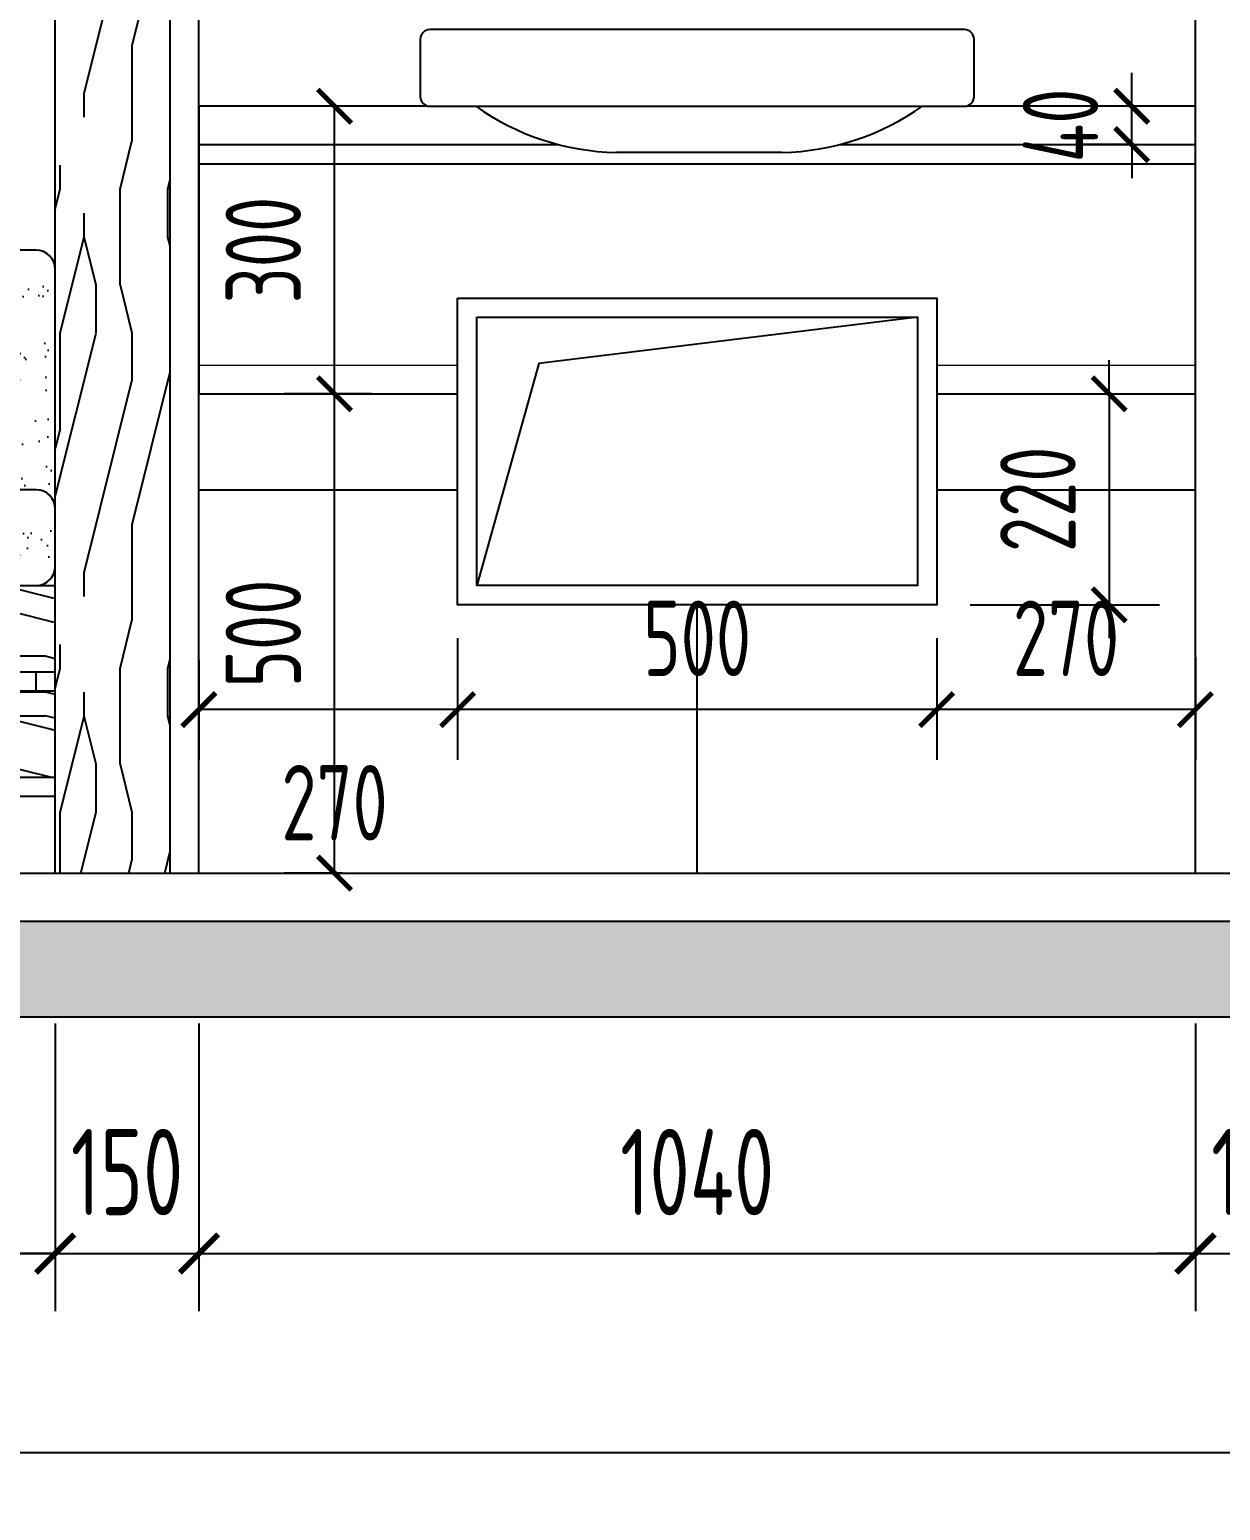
# Model space of a CAD drawing. Header units: millimetres. Extents: x 84706 to 149902, y -6776 to 26155.
# Drawn here: x 124241 to 125483, y 161 to 1706 of the extents above; entities that cross this region are included whole.
import ezdxf

# ---------------------------------------------------------------- set-up
doc = ezdxf.new("R2010")
doc.units = ezdxf.units.MM
doc.set_wipeout_variables(frame=1)
doc.layers.get('Defpoints').update_dxf_attribs({"color": 250})
for name, color, linetype in [('EE1-【立面造型线（近看）】Elevation modelling line', 144, 'Continuous'), ('EE5-【立面楼板、墙体】Eloorslab_wall', 150, 'Continuous'), ('EE7-【立面填充】Hatch', 250, 'Continuous'), ('EE8-【立面完成线】Finish', 20, 'Continuous'), ('EL-立面造型', 30, 'Continuous')]:
    doc.layers.add(name, color=color, linetype=linetype)
doc.layers.add('FF-【活动成品家具】', color=51, linetype='Continuous', lineweight=0)
doc.layers.add('RC-Modelling【天花造型】', color=30, linetype='Continuous', lineweight=0)
doc.styles.add('XZC', font='SIMPLEX.SHX', dxfattribs={"width": 0.7, "bigfont": 'hztxt.shx'})
doc.styles.add('尺寸标注', font='ARCHS.SHX', dxfattribs={"width": 0.8})
doc.linetypes.add('LED_LINE', pattern='A,12.7,-5.08,["LED",XZC,S=2.54,R=0,X=-2.54,Y=-1.27],-6.35', length=24.13)
doc.dimstyles.new('海龙1：25', dxfattribs={"dimscale": 25, "dimtxt": 2.25, "dimasz": 1, "dimexe": 1.5, "dimexo": 1, "dimgap": 1, "dimtad": 1, "dimdec": 0, "dimrnd": 5, "dimdsep": 46, "dimtxsty": '尺寸标注', "dimblk": 'ARCHTICK', "dimblk1": 'ARCHTICK', "dimblk2": 'ARCHTICK', "dimcen": 1, "dimclrd": 44, "dimclre": 44, "dimclrt": 2, "dimadec": 0, "dimazin": 0, "dimtfac": 1, "dimtdec": 0, "dimtix": 1, "dimtmove": 2, "dimatfit": 3, "dimldrblk": 'hl_arrow2', "dimfxl": 0, "dimarcsym": 0})
pattern_1 = [(0, (-26393.29286940253, -21597.99516252676), (0, 500), [100, -150, 50, -200]), (0, (-26043.29286940253, -21585.49516252676), (0, 500), [100, -400]), (0, (-26093.29286940253, -21560.49516252676), (0, 500), [50, -450]), (0, (-26368.29286940253, -21547.99516252676), (0, 500), [25, -350, 25, -100]), (0, (-26193.29286940253, -21522.99516252676), (0, 500), [100, -150, 25, -225]), (0, (-26318.29286940253, -21510.49516252676), (0, 500), [75, -425]), (0, (-26193.29286940253, -21497.99516252676), (0, 500), [150, -350]), (0, (-26343.29286940253, -21485.49516252676), (0, 500), [100, -400]), (0, (-26143.29286940253, -21472.99516252676), (0, 500), [250, -250]), (0, (-26293.29286940253, -21447.99516252676), (0, 500), [50, -150, 100, -200]), (0, (-25943.29286940253, -21435.49516252676), (0, 500), [100, -400]), (0, (-26043.29286940253, -21422.99516252676), (0, 500), [50, -450]), (0, (-26143.29286940253, -21410.49516252676), (0, 500), [50, -450]), (0, (-26393.29286940253, -21397.99516252676), (0, 500), [100, -400]), (0, (-26143.29286940253, -21385.49516252676), (0, 500), [100, -400]), (0, (-26143.29286940253, -21360.49516252676), (0, 500), [100, -100, 100, -200]), (0, (-26243.29286940253, -21335.49516252676), (0, 500), [50, -250, 100, -100]), (0, (-26143.29286940253, -21322.99516252676), (0, 500), [150, -350]), (0, (-26143.29286940253, -21297.99516252676), (0, 500), [100, -400]), (0, (-26343.29286940253, -21285.49516252676), (0, 500), [150, -200, 50, -100]), (0, (-26343.29286940253, -21260.49516252676), (0, 500), [250, -250]), (0, (-26043.29286940253, -21247.99516252676), (0, 500), [50, -450]), (0, (-26193.29286940253, -21235.49516252676), (0, 500), [100, -400]), (0, (-26293.29286940253, -21222.99516252676), (0, 500), [50, -200, 50, -200]), (0, (-26343.29286940253, -21210.49516252676), (0, 500), [50, -150, 100, -200]), (0, (-26243.29286940253, -21197.99516252676), (0, 500), [50, -250, 50, -150]), (0, (-26143.29286940253, -21185.49516252676), (0, 500), [150, -350]), (0, (-26343.29286940253, -21160.49516252676), (0, 500), [100, -400]), (0, (-26093.29286940253, -21147.99516252676), (0, 500), [50, -450]), (0, (-25993.29286940253, -21135.49516252676), (0, 500), [50, -450]), (14.03624347, (-26043.29286940253, -21560.49516252676), (499.9999999857316, -1.828545648230318e-08), [51.50000000000001, -2010.052763]), (14.03624347, (-25993.29286940253, -21447.99516252676), (499.9999999857316, -1.828545648230318e-08), [51.50000000000001, -2010.052763]), (14.03624347, (-26043.29286940253, -21147.99516252676), (499.9999999857316, -1.828545648230318e-08), [51.50000000000001, -2010.052763]), (14.03624347, (-26193.29286940253, -21335.49516252676), (499.9999999857316, -1.828545648230318e-08), [51.50000000000001, -2010.052763]), (14.03624347, (-26093.29286940253, -21260.49516252676), (499.9999999857316, -1.828545648230318e-08), [51.50000000000001, -2010.052763]), (14.03624347, (-26043.29286940253, -21297.99516252676), (499.9999999857316, -1.828545648230318e-08), [51.50000000000001, -2010.052763]), (14.03624347, (-26293.29286940253, -21210.49516252676), (499.9999999857316, -1.828545648230318e-08), [51.50000000000001, -2010.052763]), (14.03624347, (-26093.29286940253, -21235.49516252676), (499.9999999857316, -1.828545648230318e-08), [51.50000000000001, -2010.052763]), (14.03624347, (-25993.29286940253, -21422.99516252676), (499.9999999857316, -1.828545648230318e-08), [103, -1958.552763]), (14.03624347, (-26043.29286940253, -21385.49516252676), (499.9999999857316, -1.828545648230318e-08), [103, -1958.552763]), (14.03624347, (-26043.29286940253, -21360.49516252676), (499.9999999857316, -1.828545648230318e-08), [103, -1958.552763]), (165.96375653, (-26193.29286940253, -21522.99516252676), (-499.9999999857316, -1.828562301575687e-08), [51.50000000000001, -103, 51.50000000000001, -1855.552763]), (165.96375653, (-26293.29286940253, -21447.99516252676), (-499.9999999857316, -1.828562301575687e-08), [51.50000000000001, -2010.052763]), (165.96375653, (-26293.29286940253, -21222.99516252676), (-499.9999999857316, -1.828562301575687e-08), [103, -1958.552763]), (194.03624347, (-26043.29286940253, -21585.49516252676), (-499.9999999857316, 1.828551199345441e-08), [51.50000000000001, -2010.052763]), (345.96375653, (-25943.29286940253, -21585.49516252676), (499.9999999857316, 1.82853315822129e-08), [51.50000000000001, -2010.052763]), (345.96375653, (-26093.29286940253, -21410.49516252676), (499.9999999857316, 1.82853315822129e-08), [51.50000000000001, -2010.052763]), (345.96375653, (-25993.29286940253, -21322.99516252676), (499.9999999857316, 1.82853315822129e-08), [51.50000000000001, -2010.052763]), (345.96375653, (-26193.29286940253, -21285.49516252676), (499.9999999857316, 1.82853315822129e-08), [51.50000000000001, -2010.052763]), (345.96375653, (-26243.29286940253, -21222.99516252676), (499.9999999857316, 1.82853315822129e-08), [51.50000000000001, -2010.052763]), (345.96375653, (-26193.29286940253, -21197.99516252676), (499.9999999857316, 1.82853315822129e-08), [51.50000000000001, -2010.052763]), (345.96375653, (-26193.29286940253, -21285.49516252676), (499.9999999857316, 1.82853315822129e-08), [51.50000000000001, -2010.052763]), (345.96375653, (-26043.29286940253, -21210.49516252676), (499.9999999857316, 1.82853315822129e-08), [206, -1855.552763]), (345.96375653, (-26343.29286940253, -21547.99516252676), (499.9999999857316, 1.82853315822129e-08), [206, -1855.552763]), (345.96375653, (-26293.29286940253, -21510.49516252676), (499.9999999857316, 1.82853315822129e-08), [206, -1855.552763]), (345.96375653, (-26243.29286940253, -21485.49516252676), (499.9999999857316, 1.82853315822129e-08), [51.50000000000001, -103, 103, -1804.052763]), (345.96375653, (-26243.29286940253, -21447.99516252676), (499.9999999857316, 1.82853315822129e-08), [103, -103, 103, -1752.552763]), (345.96375653, (-26293.29286940253, -21397.99516252676), (499.9999999857316, 1.82853315822129e-08), [206, -1855.552763]), (345.96375653, (-26343.29286940253, -21360.49516252676), (499.9999999857316, 1.82853315822129e-08), [206, -1855.552763]), (345.96375653, (-26343.29286940253, -21335.49516252676), (499.9999999857316, 1.82853315822129e-08), [206, -1855.552763]), (345.96375653, (-25993.29286940253, -21185.49516252676), (499.9999999857316, 1.82853315822129e-08), [51.50000000000001, -2010.052763]), (345.96376753, (-25943.29286940253, -21135.49516252676), (499.9999999857224, 9.601139434878281e-05), [103, -1958.552763]), (345.96376753, (-26243.29286940253, -21160.49516252676), (499.9999999857224, 9.601139434878281e-05), [103, -1958.552763]), (345.96375753, (-26293.29286940253, -21597.99516252676), (499.9999999857314, 8.744931848103654e-06), [206, -1855.552763]), (345.96375753, (-25993.29286940253, -21247.99516252676), (499.9999999857314, 8.744931848103654e-06), [154.5, -1907.052763]), (345.96375753, (-25943.29286940253, -21285.49516252676), (499.9999999857314, 8.744931848103654e-06), [309, -1752.552763])]
pattern_2 = [(37.50000000000001, (0, 0), (-1.600031295984046, 48.94132373293424), [0, -38.608, 0, -43.18, 0, -41.275]), (7.499999999999999, (0, 0), (44.95232831380027, 71.68251005683543), [0, -20.828, 0, -34.798, 0, -13.335]), (327.5, (-31.242, 0), (79.0992370241458, 0.1437184678545762), [0, -12.7, 0, -45.72, 0, -59.69]), (317.5, (-31.242, 0), (76.35564524722972, 22.29293232572163), [0, -6.35, 0, -29.972, 0, -34.29])]

# ---------------------------------------------------------------- blocks, each defined once
blk = doc.blocks.new('*U1041')
at = {"layer": 'EE7-【立面填充】Hatch'}
h = blk.add_hatch(dxfattribs=at)
h.set_pattern_fill('YPSGT-钢筋混凝土', color=256, scale=200, pattern_type=2)
h.set_pattern_definition([(45, (0, -1100), (-28.2842712474619, 28.28427124746191), []), (49.99999999999999, (0, -1100), (143.4520364390438, -12.55043580523186), [15, -165]), (355, (0, -1100), (-27.75026602517336, 150.4384186484267), [12, -132]), (100.4514, (11.95434, -1101.04586), (115.7018708051524, 137.8879053569638), [12.74804, -140.22842]), (46.18420000000002, (0, -1060), (213.4482153555713, -33.10379468667664), [22.5, -247.5]), (96.6356, (17.78734, -1062.75866), (186.9325396448845, 194.8235798487916), [19.12206, -210.3426]), (351.1842000000001, (0, -1060), (186.9323924268017, 194.8237277533858), [18, -198]), (21, (20, -1070), (119.3814060822059, -80.52378579802021), [15, -165]), (326, (20, -1070), (48.66306307142572, 145.0300015942), [12, -132]), (71.45140000000002, (29.94844, -1076.71032), (168.0445193917551, 64.50609935453575), [12.74804, -140.22842]), (37.50000000000001, (0, -1100), (2.431971063458127, 66.57877076626228), [0, -130.4, 0, -134, 0, -132.5]), (7.499999999999999, (0, -1100), (52.61390748842972, 78.88234237647204), [0, -76.4, 0, -127.4, 0, -50.5]), (327.5, (-44.59999999999999, -1100), (106.7644872344818, -4.510974346875996), [0, -50, 0, -156, 0, -207]), (317.5, (-64.6, -1100), (116.6372338684772, 20.02099646646351), [0, -65, 0, -103.6, 0, -147])])
h.paths.add_polyline_path([(143984.9479747318, -87028.9820920821), (143984.9479747318, -87128.9820920821), (150979.9479747317, -87128.9820920821), (150979.9479747317, -87028.9820920821)])
at = {"layer": 'EE5-【立面楼板、墙体】Eloorslab_wall'}
for p, q in [((150979.9479747318, -87028.9820920821), (143984.9479747318, -87028.9820920821)), ((150979.9479747318, -87128.9820920821), (143984.9479747318, -87128.9820920821))]:
    blk.add_line(p, q, dxfattribs=at)
at = {"layer": 'EE8-【立面完成线】Finish'}
blk.add_line((150739.9479747318, -86978.9820920821), (143984.9479747318, -86978.9820920821), dxfattribs=at)
blk = doc.blocks.new('_ArchTick')
at = {"color": 2, "linetype": 'ByBlock', "const_width": 0.15}
blk.add_lwpolyline([(-0.5, -0.5), (0.5, 0.5)], dxfattribs=at)
blk = doc.blocks.new('*D891')
at = {"layer": 'Defpoints', "color": 0, "transparency": 16777216}
for p in [(121616.7115497609, 1015.710067504988), (124267.3665133474, 825.7100675049878), (124267.3665133474, 428.8342528861249)]:
    blk.add_point(p, dxfattribs=at)
at = {"layer": 'EE1-【立面造型线（近看）】Elevation modelling line', "color": 44, "lineweight": -2, "transparency": 16777216}
for p, q in [((121616.7115497609, 668.8342528861249), (121616.7115497609, 368.8342528861249)), ((124267.3665133474, 668.8342528861249), (124267.3665133474, 368.8342528861249)), ((121616.7115497609, 428.8342528861249), (124267.3665133474, 428.8342528861249))]:
    blk.add_line(p, q, dxfattribs=at)
at = {"layer": 'EE1-【立面造型线（近看）】Elevation modelling line', "color": 44, "lineweight": -2, "transparency": 16777216, "xscale": 40, "yscale": 40, "zscale": 40, "rotation": 180}
blk.add_blockref('_ArchTick', (121616.7115497609, 428.8342528861249), dxfattribs=at)
at = {"layer": 'EE1-【立面造型线（近看）】Elevation modelling line', "color": 44, "lineweight": -2, "transparency": 16777216, "xscale": 40, "yscale": 40, "zscale": 40}
blk.add_blockref('_ArchTick', (124267.3665133474, 428.8342528861249), dxfattribs=at)
at = {"layer": 'EE1-【立面造型线（近看）】Elevation modelling line', "color": 2, "transparency": 16777216, "insert": (122942.0390315542, 513.8342528861249), "char_height": 90, "attachment_point": 5, "style": '尺寸标注'}
blk.add_mtext('2650', dxfattribs=at)
blk = doc.blocks.new('hl_arrow2')
at = {"color": 2}
blk.add_line((-0.221303783804, 2.183e-12), (-1, 5.72e-13), dxfattribs=at)
blk.add_lwpolyline([(-0.221303783804, 0), (-0.861040435366, -0.688592459968), (-0.653754463034, -0.862470062348), (0, 0), (-0.653754463034, 0.862470062348), (-0.861040435366, 0.688592459968)], close=True, dxfattribs=at)
for points in [[(-0.861040435366, 0.688592459968), (-0.653754463034, 0.862470062348), (-0.221303783804, 0), (0, 0)], [(-0.861040435366, -0.688592459968), (-0.653754463034, -0.862470062348), (-0.221303783804, 0), (0, 0)]]:
    blk.add_solid(points, dxfattribs=at)
blk = doc.blocks.new('*D892')
at = {"layer": 'Defpoints', "color": 0, "transparency": 16777216}
for p in [(124267.3665133474, 825.7100675049878), (124417.3665133474, 825.7100675049878), (124417.3665133474, 428.8342528861249)]:
    blk.add_point(p, dxfattribs=at)
at = {"layer": 'EE1-【立面造型线（近看）】Elevation modelling line', "color": 44, "lineweight": -2, "transparency": 16777216}
for p, q in [((124267.3665133474, 668.8342528861249), (124267.3665133474, 368.8342528861249)), ((124417.3665133474, 668.8342528861249), (124417.3665133474, 368.8342528861249)), ((124267.3665133474, 428.8342528861249), (124227.3665133474, 428.8342528861249)), ((124267.3665133474, 428.8342528861249), (124417.3665133474, 428.8342528861249)), ((124417.3665133474, 428.8342528861249), (124457.3665133474, 428.8342528861249))]:
    blk.add_line(p, q, dxfattribs=at)
at = {"layer": 'EE1-【立面造型线（近看）】Elevation modelling line', "color": 44, "lineweight": -2, "transparency": 16777216, "xscale": 40, "yscale": 40, "zscale": 40}
blk.add_blockref('_ArchTick', (124267.3665133474, 428.8342528861249), dxfattribs=at)
at = {"layer": 'EE1-【立面造型线（近看）】Elevation modelling line', "color": 44, "lineweight": -2, "transparency": 16777216, "xscale": 40, "yscale": 40, "zscale": 40, "rotation": 180}
blk.add_blockref('_ArchTick', (124417.3665133474, 428.8342528861249), dxfattribs=at)
at = {"layer": 'EE1-【立面造型线（近看）】Elevation modelling line', "color": 2, "transparency": 16777216, "insert": (124342.3665133474, 513.8342528861249), "char_height": 90, "attachment_point": 5, "style": '尺寸标注'}
blk.add_mtext('150', dxfattribs=at)
blk = doc.blocks.new('*D874')
at = {"layer": 'Defpoints', "color": 0, "transparency": 16777216}
for p in [(124417.3665133474, 825.7100675049878), (125457.3665133474, 825.7100675049878), (125457.3665133474, 428.8342528861249)]:
    blk.add_point(p, dxfattribs=at)
at = {"layer": 'EE1-【立面造型线（近看）】Elevation modelling line', "color": 44, "lineweight": -2, "transparency": 16777216}
for p, q in [((124417.3665133474, 668.8342528861249), (124417.3665133474, 368.8342528861249)), ((125457.3665133474, 668.8342528861249), (125457.3665133474, 368.8342528861249)), ((124417.3665133474, 428.8342528861249), (125457.3665133474, 428.8342528861249))]:
    blk.add_line(p, q, dxfattribs=at)
at = {"layer": 'EE1-【立面造型线（近看）】Elevation modelling line', "color": 44, "lineweight": -2, "transparency": 16777216, "xscale": 40, "yscale": 40, "zscale": 40, "rotation": 180}
blk.add_blockref('_ArchTick', (124417.3665133474, 428.8342528861249), dxfattribs=at)
at = {"layer": 'EE1-【立面造型线（近看）】Elevation modelling line', "color": 44, "lineweight": -2, "transparency": 16777216, "xscale": 40, "yscale": 40, "zscale": 40}
blk.add_blockref('_ArchTick', (125457.3665133474, 428.8342528861249), dxfattribs=at)
at = {"layer": 'EE1-【立面造型线（近看）】Elevation modelling line', "color": 2, "transparency": 16777216, "insert": (124937.3665133474, 513.8342528861249), "char_height": 90, "attachment_point": 5, "style": '尺寸标注'}
blk.add_mtext('1040', dxfattribs=at)
blk = doc.blocks.new('*D893')
at = {"layer": 'Defpoints', "color": 0, "transparency": 16777216}
for p in [(125457.3665133474, 825.7100675049878), (125607.3665133474, 825.7100675049878), (125607.3665133474, 428.8342528861249)]:
    blk.add_point(p, dxfattribs=at)
at = {"layer": 'EE1-【立面造型线（近看）】Elevation modelling line', "color": 44, "lineweight": -2, "transparency": 16777216}
for p, q in [((125457.3665133474, 668.8342528861249), (125457.3665133474, 368.8342528861249)), ((125607.3665133474, 668.8342528861249), (125607.3665133474, 368.8342528861249)), ((125457.3665133474, 428.8342528861249), (125417.3665133474, 428.8342528861249)), ((125457.3665133474, 428.8342528861249), (125607.3665133474, 428.8342528861249)), ((125607.3665133474, 428.8342528861249), (125647.3665133474, 428.8342528861249))]:
    blk.add_line(p, q, dxfattribs=at)
at = {"layer": 'EE1-【立面造型线（近看）】Elevation modelling line', "color": 44, "lineweight": -2, "transparency": 16777216, "xscale": 40, "yscale": 40, "zscale": 40}
blk.add_blockref('_ArchTick', (125457.3665133474, 428.8342528861249), dxfattribs=at)
at = {"layer": 'EE1-【立面造型线（近看）】Elevation modelling line', "color": 44, "lineweight": -2, "transparency": 16777216, "xscale": 40, "yscale": 40, "zscale": 40, "rotation": 180}
blk.add_blockref('_ArchTick', (125607.3665133474, 428.8342528861249), dxfattribs=at)
at = {"layer": 'EE1-【立面造型线（近看）】Elevation modelling line', "color": 2, "transparency": 16777216, "insert": (125532.3665133474, 513.8342528861249), "char_height": 90, "attachment_point": 5, "style": '尺寸标注'}
blk.add_mtext('150', dxfattribs=at)
blk = doc.blocks.new('*D875')
at = {"layer": 'Defpoints', "color": 0, "transparency": 16777216}
for p in [(119867.3665133474, 825.7100675049878), (126367.3665133474, 825.7100675049878), (119867.3665133474, 220.8870139533828)]:
    blk.add_point(p, dxfattribs=at)
at = {"layer": 'EE1-【立面造型线（近看）】Elevation modelling line', "color": 44, "lineweight": -2, "transparency": 16777216}
for p, q in [((119867.3665133474, 460.8870139533828), (119867.3665133474, 160.8870139533828)), ((126367.3665133474, 460.8870139533828), (126367.3665133474, 160.8870139533828)), ((126367.3665133474, 220.8870139533828), (119867.3665133474, 220.8870139533828))]:
    blk.add_line(p, q, dxfattribs=at)
at = {"layer": 'EE1-【立面造型线（近看）】Elevation modelling line', "color": 44, "lineweight": -2, "transparency": 16777216, "xscale": 40, "yscale": 40, "zscale": 40, "rotation": 180}
blk.add_blockref('_ArchTick', (119867.3665133474, 220.8870139533828), dxfattribs=at)
at = {"layer": 'EE1-【立面造型线（近看）】Elevation modelling line', "color": 44, "lineweight": -2, "transparency": 16777216, "xscale": 40, "yscale": 40, "zscale": 40}
blk.add_blockref('_ArchTick', (126367.3665133474, 220.8870139533828), dxfattribs=at)
at = {"layer": 'EE1-【立面造型线（近看）】Elevation modelling line', "color": 2, "transparency": 16777216, "insert": (123117.3665133474, 305.8870139533828), "char_height": 90, "attachment_point": 5, "style": '尺寸标注'}
blk.add_mtext('6500', dxfattribs=at)
blk = doc.blocks.new('*D886')
at = {"layer": 'Defpoints', "color": 0, "transparency": 16777216}
for p in [(124558.9450004505, 1325.710067504988), (124632.638379829, 1325.710067504988), (124601.7714642087, 825.7100675049878)]:
    blk.add_point(p, dxfattribs=at)
at = {"layer": 'EE1-【立面造型线（近看）】Elevation modelling line', "color": 44, "lineweight": -2, "transparency": 16777216}
for p, q in [((124597.638379829, 1325.710067504988), (124506.4450004505, 1325.710067504988)), ((124558.9450004505, 825.7100675049878), (124558.9450004505, 1325.710067504988)), ((124566.7714642087, 825.7100675049878), (124506.4450004505, 825.7100675049878))]:
    blk.add_line(p, q, dxfattribs=at)
at = {"layer": 'EE1-【立面造型线（近看）】Elevation modelling line', "color": 44, "lineweight": -2, "transparency": 16777216, "xscale": 35, "yscale": 35, "zscale": 35}
for p, rotation in [((124558.9450004505, 1325.710067504988), 90), ((124558.9450004505, 825.7100675049878), 270)]:
    blk.add_blockref('_ArchTick', p, dxfattribs=dict(at, rotation=rotation))
at = {"layer": 'EE1-【立面造型线（近看）】Elevation modelling line', "color": 2, "transparency": 16777216, "insert": (124484.5700004505, 1075.710067505008), "char_height": 78.75, "attachment_point": 5, "rotation": 90, "style": '尺寸标注'}
blk.add_mtext('500', dxfattribs=at)
blk = doc.blocks.new('*D873')
at = {"layer": 'Defpoints', "color": 0, "transparency": 16777216}
for p in [(124558.9450004505, 1625.710067505046), (124596.0191198375, 1625.710067505046), (124625.687783275, 1325.710067504988)]:
    blk.add_point(p, dxfattribs=at)
at = {"layer": 'EE1-【立面造型线（近看）】Elevation modelling line', "color": 44, "lineweight": -2, "transparency": 16777216}
for p, q in [((124561.0191198375, 1625.710067505046), (124506.4450004505, 1625.710067505046)), ((124558.9450004505, 1325.710067504988), (124558.9450004505, 1625.710067505046)), ((124590.687783275, 1325.710067504988), (124506.4450004505, 1325.710067504988))]:
    blk.add_line(p, q, dxfattribs=at)
at = {"layer": 'EE1-【立面造型线（近看）】Elevation modelling line', "color": 44, "lineweight": -2, "transparency": 16777216, "xscale": 35, "yscale": 35, "zscale": 35}
for p, rotation in [((124558.9450004505, 1625.710067505046), 90), ((124558.9450004505, 1325.710067504988), 270)]:
    blk.add_blockref('_ArchTick', p, dxfattribs=dict(at, rotation=rotation))
at = {"layer": 'EE1-【立面造型线（近看）】Elevation modelling line', "color": 2, "transparency": 16777216, "insert": (124484.5700004505, 1475.710067505037), "char_height": 78.75, "attachment_point": 5, "rotation": 90, "style": '尺寸标注'}
blk.add_mtext('300', dxfattribs=at)
blk = doc.blocks.new('*D887')
at = {"layer": 'Defpoints', "color": 0, "transparency": 16777216}
for p in [(125187.3665133474, 1105.71006750493), (125457.3665133474, 1086.398959840822), (125187.3665133474, 996.272614311194)]:
    blk.add_point(p, dxfattribs=at)
at = {"layer": 'EE1-【立面造型线（近看）】Elevation modelling line', "color": 44, "lineweight": -2, "transparency": 16777216}
for p, q in [((125187.3665133474, 1070.71006750493), (125187.3665133474, 943.772614311194)), ((125457.3665133474, 1051.398959840822), (125457.3665133474, 943.772614311194)), ((125457.3665133474, 996.272614311194), (125187.3665133474, 996.272614311194))]:
    blk.add_line(p, q, dxfattribs=at)
at = {"layer": 'EE1-【立面造型线（近看）】Elevation modelling line', "color": 44, "lineweight": -2, "transparency": 16777216, "xscale": 35, "yscale": 35, "zscale": 35, "rotation": 180}
blk.add_blockref('_ArchTick', (125187.3665133474, 996.272614311194), dxfattribs=at)
at = {"layer": 'EE1-【立面造型线（近看）】Elevation modelling line', "color": 44, "lineweight": -2, "transparency": 16777216, "xscale": 35, "yscale": 35, "zscale": 35}
blk.add_blockref('_ArchTick', (125457.3665133474, 996.272614311194), dxfattribs=at)
at = {"layer": 'EE1-【立面造型线（近看）】Elevation modelling line', "color": 2, "transparency": 16777216, "insert": (125322.3665133474, 1070.647614311194), "char_height": 78.75, "attachment_point": 5, "style": '尺寸标注'}
blk.add_mtext('270', dxfattribs=at)
blk = doc.blocks.new('*D888')
at = {"layer": 'Defpoints', "color": 0, "transparency": 16777216}
for p in [(124687.3665133474, 1105.71006750493), (125187.3665133474, 1105.71006750493), (124687.3665133474, 996.272614311194)]:
    blk.add_point(p, dxfattribs=at)
at = {"layer": 'EE1-【立面造型线（近看）】Elevation modelling line', "color": 44, "lineweight": -2, "transparency": 16777216}
for p, q in [((124687.3665133474, 1070.71006750493), (124687.3665133474, 943.772614311194)), ((125187.3665133474, 1070.71006750493), (125187.3665133474, 943.772614311194)), ((125187.3665133474, 996.272614311194), (124687.3665133474, 996.272614311194))]:
    blk.add_line(p, q, dxfattribs=at)
at = {"layer": 'EE1-【立面造型线（近看）】Elevation modelling line', "color": 44, "lineweight": -2, "transparency": 16777216, "xscale": 35, "yscale": 35, "zscale": 35, "rotation": 180}
blk.add_blockref('_ArchTick', (124687.3665133474, 996.272614311194), dxfattribs=at)
at = {"layer": 'EE1-【立面造型线（近看）】Elevation modelling line', "color": 44, "lineweight": -2, "transparency": 16777216, "xscale": 35, "yscale": 35, "zscale": 35}
blk.add_blockref('_ArchTick', (125187.3665133474, 996.272614311194), dxfattribs=at)
at = {"layer": 'EE1-【立面造型线（近看）】Elevation modelling line', "color": 2, "transparency": 16777216, "insert": (124937.3665133474, 1070.647614311194), "char_height": 78.75, "attachment_point": 5, "style": '尺寸标注'}
blk.add_mtext('500', dxfattribs=at)
blk = doc.blocks.new('*D889')
at = {"layer": 'Defpoints', "color": 0, "transparency": 16777216}
for p in [(124687.3665133474, 1105.71006750493), (124417.3665133474, 1083.236743900401), (124417.3665133474, 996.272614311194)]:
    blk.add_point(p, dxfattribs=at)
at = {"layer": 'EE1-【立面造型线（近看）】Elevation modelling line', "color": 44, "lineweight": -2, "transparency": 16777216}
for p, q in [((124687.3665133474, 1070.71006750493), (124687.3665133474, 943.772614311194)), ((124417.3665133474, 1048.236743900401), (124417.3665133474, 943.772614311194)), ((124687.3665133474, 996.272614311194), (124417.3665133474, 996.272614311194))]:
    blk.add_line(p, q, dxfattribs=at)
at = {"layer": 'EE1-【立面造型线（近看）】Elevation modelling line', "color": 44, "lineweight": -2, "transparency": 16777216, "xscale": 35, "yscale": 35, "zscale": 35, "rotation": 180}
blk.add_blockref('_ArchTick', (124417.3665133474, 996.272614311194), dxfattribs=at)
at = {"layer": 'EE1-【立面造型线（近看）】Elevation modelling line', "color": 44, "lineweight": -2, "transparency": 16777216, "xscale": 35, "yscale": 35, "zscale": 35}
blk.add_blockref('_ArchTick', (124687.3665133474, 996.272614311194), dxfattribs=at)
at = {"layer": 'EE1-【立面造型线（近看）】Elevation modelling line', "color": 2, "transparency": 16777216, "insert": (124558.9450004505, 899.1360131865949), "char_height": 78.75, "attachment_point": 5, "style": '尺寸标注'}
blk.add_mtext('270', dxfattribs=at)
blk = doc.blocks.new('*D877')
at = {"layer": 'Defpoints', "color": 0, "transparency": 16777216}
for p in [(125390.912296934, 1625.710067505042), (125390.912296934, 1625.710067505042), (125390.912296934, 1585.710067505046)]:
    blk.add_point(p, dxfattribs=at)
at = {"layer": 'EE1-【立面造型线（近看）】Elevation modelling line', "color": 44, "lineweight": -2, "transparency": 16777216}
for p, q in [((125390.912296934, 1625.710067505042), (125390.912296934, 1660.710067505042)), ((125390.912296934, 1625.710067505042), (125338.412296934, 1625.710067505042)), ((125390.912296934, 1585.710067505046), (125390.912296934, 1625.710067505042)), ((125390.912296934, 1585.710067505046), (125338.412296934, 1585.710067505046)), ((125390.912296934, 1585.710067505046), (125390.912296934, 1550.710067505046))]:
    blk.add_line(p, q, dxfattribs=at)
at = {"layer": 'EE1-【立面造型线（近看）】Elevation modelling line', "color": 44, "lineweight": -2, "transparency": 16777216, "xscale": 35, "yscale": 35, "zscale": 35}
for p, rotation in [((125390.912296934, 1625.710067505042), 270), ((125390.912296934, 1585.710067505046), 90)]:
    blk.add_blockref('_ArchTick', p, dxfattribs=dict(at, rotation=rotation))
at = {"layer": 'EE1-【立面造型线（近看）】Elevation modelling line', "color": 2, "transparency": 16777216, "insert": (125316.537296934, 1605.710067505064), "char_height": 78.75, "attachment_point": 5, "rotation": 90, "style": '尺寸标注'}
blk.add_mtext('40', dxfattribs=at)
blk = doc.blocks.new('*D878')
at = {"layer": 'Defpoints', "color": 0, "transparency": 16777216}
for p in [(125187.3665133474, 1325.710067504988), (125187.3665133474, 1105.71006750493), (125367.3388782895, 1105.71006750493)]:
    blk.add_point(p, dxfattribs=at)
at = {"layer": 'EE1-【立面造型线（近看）】Elevation modelling line', "color": 44, "lineweight": -2, "transparency": 16777216}
for p, q in [((125367.3388782895, 1325.710067504988), (125367.3388782895, 1360.710067504988)), ((125222.3665133474, 1325.710067504988), (125419.8388782895, 1325.710067504988)), ((125367.3388782895, 1325.710067504988), (125367.3388782895, 1105.71006750493)), ((125222.3665133474, 1105.71006750493), (125419.8388782895, 1105.71006750493)), ((125367.3388782895, 1105.71006750493), (125367.3388782895, 1070.71006750493))]:
    blk.add_line(p, q, dxfattribs=at)
at = {"layer": 'EE1-【立面造型线（近看）】Elevation modelling line', "color": 44, "lineweight": -2, "transparency": 16777216, "xscale": 35, "yscale": 35, "zscale": 35}
for p, rotation in [((125367.3388782895, 1325.710067504988), 270), ((125367.3388782895, 1105.71006750493), 90)]:
    blk.add_blockref('_ArchTick', p, dxfattribs=dict(at, rotation=rotation))
at = {"layer": 'EE1-【立面造型线（近看）】Elevation modelling line', "color": 2, "transparency": 16777216, "insert": (125292.9638782895, 1215.710067504979), "char_height": 78.75, "attachment_point": 5, "rotation": 90, "style": '尺寸标注'}
blk.add_mtext('220', dxfattribs=at)
blk = doc.blocks.new('vbtbhtyh')
at = {"layer": 'EE1-【立面造型线（近看）】Elevation modelling line'}
h = blk.add_hatch(dxfattribs=at)
h.set_pattern_fill('AR-SAND', color=250, double=1)
h.set_pattern_definition(pattern_2)
h.paths.add_polyline_path([(124267.3665133474, -553.8998908472422, 0.4142135623730951), (124247.3665133474, -533.8998908472422), (124167.3665133474, -533.8998908472422), (124167.3665133474, -783.8998908472422), (124247.3665133474, -783.8998908472422, -0.4142135623730951), (124267.3665133474, -803.8998908472422)])
h = blk.add_hatch(dxfattribs=at)
h.set_pattern_fill('AR-SAND', color=250, double=1)
h.set_pattern_definition(pattern_2)
h.paths.add_polyline_path([(124267.3665133474, -803.8998908472422, 0.4142135623730954), (124247.3665133474, -783.8998908472422), (123162.0390315541, -783.8998908472422, 0.4142135623730951), (123142.0390315541, -803.8998908472422), (123142.0390315541, -863.8998908472422, 0.4142135623730951), (123162.0390315541, -883.8998908472422), (124247.3665133474, -883.8998908472422, 0.4142135623730951), (124267.3665133474, -863.8998908472422)])
h = blk.add_hatch(dxfattribs=at)
h.set_pattern_fill('木纹面5', color=250, scale=500, double=1, pattern_type=2)
h.set_pattern_definition(pattern_1)
h.paths.add_polyline_path([(124267.3665133474, -883.8998908472745), (121616.7115497609, -883.8998908472099), (121616.7115497609, -973.8998908471776), (124267.3665133474, -973.8998908472422)])
h = blk.add_hatch(dxfattribs=at)
h.set_pattern_fill('木纹面5', color=250, scale=500, double=1, pattern_type=2)
h.set_pattern_definition(pattern_1)
h.paths.add_polyline_path([(124247.3665133474, -973.8998908472422), (121636.7115497609, -973.8998908472422), (121636.7115497609, -993.8998908472423), (124247.3665133474, -993.8998908472423)])
h = blk.add_hatch(dxfattribs=at)
h.set_pattern_fill('木纹面5', color=250, scale=500, double=1, pattern_type=2)
h.set_pattern_definition(pattern_1)
h.paths.add_polyline_path([(124267.3665133474, -993.8998908472422), (121616.7115497609, -993.8998908472422), (121616.7115497609, -1083.899890847242), (124267.3665133474, -1083.899890847242)])
at = {"layer": 'EL-立面造型', "ltscale": 0.03}
for p, q in [((121616.7115497609, -883.8998908472422), (124267.3665133474, -883.8998908472422)), ((124267.3665133474, -973.8998908472422), (124267.3665133474, -883.8998908472422)), ((121616.7115497609, -973.8998908472422), (124267.3665133474, -973.8998908472422)), ((124247.3665133474, -993.8998908472422), (124247.3665133474, -973.8998908472422)), ((121616.7115497609, -1083.899890847242), (124267.3665133474, -1083.899890847242))]:
    blk.add_line(p, q, dxfattribs=at)
blk.add_lwpolyline([(124267.3665133474, -803.8998908472422), (124267.3665133474, -553.8998908472422, 0.414213562373095), (124247.3665133474, -533.8998908472422), (121636.7115497609, -533.8998908472422, 0.414213562373095), (121616.7115497609, -553.8998908472422), (121616.7115497609, -803.8998908472422)], format="xyb", dxfattribs=at)
at = {"layer": 'EL-立面造型', "color": 38}
blk.add_lwpolyline([(123162.0390315541, -883.8998908472422), (124247.3665133474, -883.8998908472422, 0.414213562373095), (124267.3665133474, -863.8998908472422), (124267.3665133474, -803.8998908472422, 0.414213562373095), (124247.3665133474, -783.8998908472422), (123162.0390315541, -783.8998908472422, 0.414213562373095), (123142.0390315541, -803.8998908472422), (123142.0390315541, -863.8998908472422, 0.414213562373095)], format="xyb", close=True, dxfattribs=at)
at = {"layer": 'EL-立面造型', "ltscale": 0.03}
blk.add_lwpolyline([(124267.3665133474, -1083.899890847242), (124267.3665133474, -993.8998908472422), (121616.7115497609, -993.8998908472422), (121616.7115497609, -1083.899890847242)], dxfattribs=at)

msp = doc.modelspace()

# ---------------------------------------------------------------- hatches: boundary and pattern name
at = {"layer": 'EE1-【立面造型线（近看）】Elevation modelling line'}
h = msp.add_hatch(dxfattribs=at)
h.set_pattern_fill('木纹面5', color=250, scale=500, angle=90, double=1, pattern_type=2)
h.set_pattern_definition([(90, (-1152.78137755768, -21410.99715590384), (-500, 3.061616997868383e-14), [100, -150, 50, -200]), (90, (-1165.28137755768, -21060.99715590384), (-500, 3.061616997868383e-14), [100, -400]), (90, (-1190.28137755768, -21110.99715590384), (-500, 3.061616997868383e-14), [50, -450]), (90, (-1202.78137755768, -21385.99715590384), (-500, 3.061616997868383e-14), [25, -350, 25, -100]), (90, (-1227.78137755768, -21210.99715590384), (-500, 3.061616997868383e-14), [100, -150, 25, -225]), (90, (-1240.28137755768, -21335.99715590384), (-500, 3.061616997868383e-14), [75, -425]), (90, (-1252.78137755768, -21210.99715590384), (-500, 3.061616997868383e-14), [150, -350]), (90, (-1265.28137755768, -21360.99715590384), (-500, 3.061616997868383e-14), [100, -400]), (90, (-1277.78137755768, -21160.99715590384), (-500, 3.061616997868383e-14), [250, -250]), (90, (-1302.78137755768, -21310.99715590384), (-500, 3.061616997868383e-14), [50, -150, 100, -200]), (90, (-1315.28137755768, -20960.99715590384), (-500, 3.061616997868383e-14), [100, -400]), (90, (-1327.78137755768, -21060.99715590384), (-500, 3.061616997868383e-14), [50, -450]), (90, (-1340.28137755768, -21160.99715590384), (-500, 3.061616997868383e-14), [50, -450]), (90, (-1352.78137755768, -21410.99715590384), (-500, 3.061616997868383e-14), [100, -400]), (90, (-1365.28137755768, -21160.99715590384), (-500, 3.061616997868383e-14), [100, -400]), (90, (-1390.28137755768, -21160.99715590384), (-500, 3.061616997868383e-14), [100, -100, 100, -200]), (90, (-1415.28137755768, -21260.99715590384), (-500, 3.061616997868383e-14), [50, -250, 100, -100]), (90, (-1427.78137755768, -21160.99715590384), (-500, 3.061616997868383e-14), [150, -350]), (90, (-1452.78137755768, -21160.99715590384), (-500, 3.061616997868383e-14), [100, -400]), (90, (-1465.28137755768, -21360.99715590384), (-500, 3.061616997868383e-14), [150, -200, 50, -100]), (90, (-1490.28137755768, -21360.99715590384), (-500, 3.061616997868383e-14), [250, -250]), (90, (-1502.78137755768, -21060.99715590384), (-500, 3.061616997868383e-14), [50, -450]), (90, (-1515.28137755768, -21210.99715590384), (-500, 3.061616997868383e-14), [100, -400]), (90, (-1527.78137755768, -21310.99715590384), (-500, 3.061616997868383e-14), [50, -200, 50, -200]), (90, (-1540.28137755768, -21360.99715590384), (-500, 3.061616997868383e-14), [50, -150, 100, -200]), (90, (-1552.78137755768, -21260.99715590384), (-500, 3.061616997868383e-14), [50, -250, 50, -150]), (90, (-1565.28137755768, -21160.99715590384), (-500, 3.061616997868383e-14), [150, -350]), (90, (-1590.28137755768, -21360.99715590384), (-500, 3.061616997868383e-14), [100, -400]), (90, (-1602.78137755768, -21110.99715590384), (-500, 3.061616997868383e-14), [50, -450]), (90, (-1615.28137755768, -21010.99715590384), (-500, 3.061616997868383e-14), [50, -450]), (104.03624347, (-1190.28137755768, -21060.99715590384), (1.828548709847315e-08, 499.9999999857316), [51.50000000000001, -2010.052763]), (104.03624347, (-1302.78137755768, -21010.99715590384), (1.828548709847315e-08, 499.9999999857316), [51.50000000000001, -2010.052763]), (104.03624347, (-1602.78137755768, -21060.99715590384), (1.828548709847315e-08, 499.9999999857316), [51.50000000000001, -2010.052763]), (104.03624347, (-1415.28137755768, -21210.99715590384), (1.828548709847315e-08, 499.9999999857316), [51.50000000000001, -2010.052763]), (104.03624347, (-1490.28137755768, -21110.99715590384), (1.828548709847315e-08, 499.9999999857316), [51.50000000000001, -2010.052763]), (104.03624347, (-1452.78137755768, -21060.99715590384), (1.828548709847315e-08, 499.9999999857316), [51.50000000000001, -2010.052763]), (104.03624347, (-1540.28137755768, -21310.99715590384), (1.828548709847315e-08, 499.9999999857316), [51.50000000000001, -2010.052763]), (104.03624347, (-1515.28137755768, -21110.99715590384), (1.828548709847315e-08, 499.9999999857316), [51.50000000000001, -2010.052763]), (104.03624347, (-1327.78137755768, -21010.99715590384), (1.828548709847315e-08, 499.9999999857316), [103, -1958.552763]), (104.03624347, (-1365.28137755768, -21060.99715590384), (1.828548709847315e-08, 499.9999999857316), [103, -1958.552763]), (104.03624347, (-1390.28137755768, -21060.99715590384), (1.828548709847315e-08, 499.9999999857316), [103, -1958.552763]), (255.9637565300001, (-1227.78137755768, -21210.99715590384), (1.828559239958689e-08, -499.9999999857316), [51.50000000000001, -103, 51.50000000000001, -1855.552763]), (255.9637565300001, (-1302.78137755768, -21310.99715590384), (1.828559239958689e-08, -499.9999999857316), [51.50000000000001, -2010.052763]), (255.9637565300001, (-1527.78137755768, -21310.99715590384), (1.828559239958689e-08, -499.9999999857316), [103, -1958.552763]), (284.03624347, (-1165.28137755768, -21060.99715590384), (-1.828554260962438e-08, -499.9999999857316), [51.50000000000001, -2010.052763]), (75.96375652999997, (-1165.28137755768, -20960.99715590384), (-1.828530096604293e-08, 499.9999999857316), [51.50000000000001, -2010.052763]), (75.96375652999997, (-1340.28137755768, -21110.99715590384), (-1.828530096604293e-08, 499.9999999857316), [51.50000000000001, -2010.052763]), (75.96375652999997, (-1427.78137755768, -21010.99715590384), (-1.828530096604293e-08, 499.9999999857316), [51.50000000000001, -2010.052763]), (75.96375652999997, (-1465.28137755768, -21210.99715590384), (-1.828530096604293e-08, 499.9999999857316), [51.50000000000001, -2010.052763]), (75.96375652999997, (-1527.78137755768, -21260.99715590384), (-1.828530096604293e-08, 499.9999999857316), [51.50000000000001, -2010.052763]), (75.96375652999997, (-1552.78137755768, -21210.99715590384), (-1.828530096604293e-08, 499.9999999857316), [51.50000000000001, -2010.052763]), (75.96375652999997, (-1465.28137755768, -21210.99715590384), (-1.828530096604293e-08, 499.9999999857316), [51.50000000000001, -2010.052763]), (75.96375652999997, (-1540.28137755768, -21060.99715590384), (-1.828530096604293e-08, 499.9999999857316), [206, -1855.552763]), (75.96375652999997, (-1202.78137755768, -21360.99715590384), (-1.828530096604293e-08, 499.9999999857316), [206, -1855.552763]), (75.96375652999997, (-1240.28137755768, -21310.99715590384), (-1.828530096604293e-08, 499.9999999857316), [206, -1855.552763]), (75.96375652999997, (-1265.28137755768, -21260.99715590384), (-1.828530096604293e-08, 499.9999999857316), [51.50000000000001, -103, 103, -1804.052763]), (75.96375652999997, (-1302.78137755768, -21260.99715590384), (-1.828530096604293e-08, 499.9999999857316), [103, -103, 103, -1752.552763]), (75.96375652999997, (-1352.78137755768, -21310.99715590384), (-1.828530096604293e-08, 499.9999999857316), [206, -1855.552763]), (75.96375652999997, (-1390.28137755768, -21360.99715590384), (-1.828530096604293e-08, 499.9999999857316), [206, -1855.552763]), (75.96375652999997, (-1415.28137755768, -21360.99715590384), (-1.828530096604293e-08, 499.9999999857316), [206, -1855.552763]), (75.96375652999997, (-1565.28137755768, -21010.99715590384), (-1.828530096604293e-08, 499.9999999857316), [51.50000000000001, -2010.052763]), (75.96376753, (-1615.28137755768, -20960.99715590384), (-9.601139431816663e-05, 499.9999999857224), [103, -1958.552763]), (75.96376753, (-1590.28137755768, -21260.99715590384), (-9.601139431816663e-05, 499.9999999857224), [103, -1958.552763]), (75.96375753000005, (-1152.78137755768, -21310.99715590384), (-8.744931817487484e-06, 499.9999999857314), [206, -1855.552763]), (75.96375753000005, (-1502.78137755768, -21010.99715590384), (-8.744931817487484e-06, 499.9999999857314), [154.5, -1907.052763]), (75.96375753000005, (-1465.28137755768, -20960.99715590384), (-8.744931817487484e-06, 499.9999999857314), [309, -1752.552763])])
h.paths.add_polyline_path([(124387.3665133474, 3225.710067504988), (124377.3665133474, 3225.710067504988), (124377.3665133474, 3235.710067504988), (124367.3665133474, 3235.710067504988), (124367.3665133474, 3225.710067504988), (124267.3665133474, 3225.710067504988), (124267.3665133474, 825.7100675049878), (124387.3665133474, 825.7100675049878)])

# ---------------------------------------------------------------- linework, layer by layer
for p, q in [((124267.3665133474, 825.7100675049878), (124267.3665133474, 3225.710067504988)), ((124387.3665133474, 825.7100675049878), (124387.3665133474, 3225.710067504988)), ((124417.3665133474, 1585.710067505046), (125457.3665133474, 1585.710067505046)), ((124417.3665133474, 1565.710067505046), (125457.3665133474, 1565.710067505046))]:
    msp.add_line(p, q, dxfattribs=at)
msp.add_lwpolyline([(125187.3665133474, 1325.710067504988), (125457.3665133474, 1325.710067504988), (125457.3665133474, 1625.710067505046), (124417.3665133474, 1625.710067505046), (124417.3665133474, 1325.710067504988), (124687.3665133474, 1325.710067504988)], dxfattribs=at)
for points in [[(124687.3665133474, 1425.710067504988), (125187.3665133474, 1425.710067504988), (125187.3665133474, 1105.71006750493), (124687.3665133474, 1105.71006750493)], [(124707.3665133474, 1405.710067504988), (125167.3665133474, 1405.710067504988), (125167.3665133474, 1125.71006750493), (124707.3665133474, 1125.71006750493)]]:
    msp.add_lwpolyline(points, close=True, dxfattribs=at)
at = {"layer": 'EE7-【立面填充】Hatch'}
for p, q in [((124417.3665133474, 1225.710067504991), (124687.3665133474, 1225.710067504991)), ((125187.3665133474, 1225.710067504988), (125457.3665133474, 1225.710067504988)), ((124937.3665133474, 825.7100675049878), (124937.3665133474, 1105.71006750493))]:
    msp.add_line(p, q, dxfattribs=at)
at = {"layer": 'EE8-【立面完成线】Finish'}
for p, q in [((124417.3665133474, 825.7100675049878), (124417.3665133474, 3225.710067504988)), ((125457.3665133474, 825.7100675049878), (125457.3665133474, 3225.710067504988))]:
    msp.add_line(p, q, dxfattribs=at)
at = {"layer": 'EL-立面造型', "color": 3}
msp.add_line((124267.3665133474, 905.7100675048496), (120167.3665133474, 905.7100675049805), dxfattribs=at)
at = {"layer": 'EL-立面造型', "color": 12}
msp.add_lwpolyline([(125167.3665133474, 1405.710067504988), (124772.0025579696, 1357.376895938942), (124707.3665133474, 1125.71006750493)], dxfattribs=at)
at = {"layer": 'RC-Modelling【天花造型】', "color": 1, "linetype": 'LED_LINE', "ltscale": 0.5}
for p, q in [((124417.3665133474, 1355.710067504988), (124687.3665133474, 1355.710067504988)), ((125187.3665133474, 1355.710067504988), (125457.3665133474, 1355.710067504988))]:
    msp.add_line(p, q, dxfattribs=at)

# ---------------------------------------------------------------- block references
at = {"layer": 'FF-【活动成品家具】'}
msp.add_blockref('vbtbhtyh', (1.455191522836685e-11, 2009.60995835223), dxfattribs=at)

# ---------------------------------------------------------------- dimensions: what is measured, and where the dimension line sits
at = {"layer": 'EE1-【立面造型线（近看）】Elevation modelling line'}
for base, p1, p2, picture, middle in [((125390.912296934, 1625.710067505042), (125390.912296934, 1585.710067505046), (125390.912296934, 1625.710067505042), '*D877', (125316.537296934, 1605.710067505064)), ((124558.9450004505, 1625.710067505046), (124625.687783275, 1325.710067504988), (124596.0191198375, 1625.710067505046), '*D873', (124484.5700004505, 1475.710067505037)), ((125367.3388782895, 1105.71006750493), (125187.3665133474, 1325.710067504988), (125187.3665133474, 1105.71006750493), '*D878', (125292.9638782895, 1215.710067504979)), ((124558.9450004505, 1325.710067504988), (124601.7714642087, 825.7100675049878), (124632.638379829, 1325.710067504988), '*D886', (124484.5700004505, 1075.710067505008))]:
    dim = msp.add_linear_dim(base=base, p1=p1, p2=p2, angle=90, dimstyle='海龙1：25', override={"dimscale": 35}, dxfattribs=at)
    dim.commit()
    dim.dimension.update_dxf_attribs({"geometry": picture, "text_midpoint": middle})
for base, p1, p2, override, picture, middle in [((124687.3665133474, 996.272614311194), (125187.3665133474, 1105.71006750493), (124687.3665133474, 1105.71006750493), {"dimscale": 35}, '*D888', (124937.3665133474, 1070.647614311194)), ((125187.3665133474, 996.272614311194), (125457.3665133474, 1086.398959840822), (125187.3665133474, 1105.71006750493), {"dimscale": 35}, '*D887', (125322.3665133474, 1070.647614311194)), ((124267.3665133474, 428.8342528861249), (121616.7115497609, 1015.710067504988), (124267.3665133474, 825.7100675049878), {"dimscale": 40, "dimfxl": 6}, '*D891', (122942.0390315542, 513.8342528861249)), ((119867.3665133474, 220.8870139533828), (126367.3665133474, 825.7100675049878), (119867.3665133474, 825.7100675049878), {"dimscale": 40, "dimfxl": 6}, '*D875', (123117.3665133474, 305.8870139533828)), ((124417.3665133474, 428.8342528861249), (124267.3665133474, 825.7100675049878), (124417.3665133474, 825.7100675049878), {"dimscale": 40, "dimfxl": 6}, '*D892', (124342.3665133474, 513.8342528861249)), ((125457.3665133474, 428.8342528861249), (124417.3665133474, 825.7100675049878), (125457.3665133474, 825.7100675049878), {"dimscale": 40, "dimfxl": 6}, '*D874', (124937.3665133474, 513.8342528861249)), ((125607.3665133474, 428.8342528861249), (125457.3665133474, 825.7100675049878), (125607.3665133474, 825.7100675049878), {"dimscale": 40, "dimfxl": 6}, '*D893', (125532.3665133474, 513.8342528861249))]:
    dim = msp.add_linear_dim(base=base, p1=p1, p2=p2, dimstyle='海龙1：25', override=override, dxfattribs=at)
    dim.commit()
    dim.dimension.update_dxf_attribs({"geometry": picture, "text_midpoint": middle})
dim = msp.add_linear_dim(base=(124417.3665133474, 996.272614311194), p1=(124687.3665133474, 1105.71006750493), p2=(124417.3665133474, 1083.236743900401), dimstyle='海龙1：25', override={"dimscale": 35}, dxfattribs=at)
dim.commit()
dim.dimension.update_dxf_attribs({"geometry": '*D889', "text_midpoint": (124558.9450004505, 899.1360131865949), "dimtype": 160})

# ---------------------------------------------------------------- next in the draw order: wipeouts: each hides what was drawn before it
msp.add_wipeout([(124658.3665133474, 1705.7100650835878), (124651.29544553554, 1702.7811328954535), (124648.3665133474, 1695.7100650835898), (124648.3665133474, 1635.7100675050262), (124651.29544553554, 1628.6389996931591), (124658.3665133474, 1625.7100675050262), (124706.25213503363, 1625.7100675050258), (124719.19501829678, 1617.1533718069825), (124747.20203404917, 1602.0474801582789), (124784.97103362028, 1587.9102704988384), (124815.60066709896, 1580.9811372511792), (124852.78909870671, 1577.533553203713), (125025.84902924522, 1577.533553203713), (125053.82780618066, 1579.6316335687438), (125081.77230645185, 1584.7636934596135), (125107.84729803081, 1592.4527962184654), (125128.62226433287, 1600.7617236503118), (125147.50282463165, 1610.1785272661505), (125172.3859929183, 1625.7100675050258), (125216.3665133474, 1625.7100675050262), (125223.43758115926, 1628.6389996931607), (125226.3665133474, 1635.7100675050262), (125226.3665133474, 1695.7100650835878), (125223.43758115926, 1702.7811328954554), (125216.3665133474, 1705.7100650835878)])

# ---------------------------------------------------------------- next in the draw order: linework, layer by layer
at = {"layer": 'EL-立面造型', "color": 1}
msp.add_line((125025.8490292452, 1577.533553203713), (124852.7890987067, 1577.533553203713), dxfattribs=at)
at = {"layer": 'EL-立面造型', "color": 2}
msp.add_lwpolyline([(125216.3665133474, 1705.710065083607), (124658.3665133474, 1705.710065083607, 0.414213562373095), (124648.3665133474, 1695.710065083607), (124648.3665133474, 1635.710067505046, 0.414213562373095), (124658.3665133474, 1625.710067505046), (125216.3665133474, 1625.710067505046, 0.414213562373095), (125226.3665133474, 1635.710067505046), (125226.3665133474, 1695.710065083607, 0.414213562373095)], format="xyb", close=True, dxfattribs=at)
at = {"layer": 'EL-立面造型', "color": 1}
for centre, start, end in [((124858.5540813409, 1842.015373069764), 234.8503792654578, 268.7513059443285), ((125020.0840466111, 1842.015373069764), 271.2486940556715, 305.1496207345421)]:
    msp.add_arc(centre, 264.5446428571466, start, end, dxfattribs=at)

# ---------------------------------------------------------------- next in the draw order: block references
at = {"xscale": -1}
msp.add_blockref('*U1041', (270607.3144880792, 87804.69215958708), dxfattribs=at)

doc.saveas('drawing.dxf')
